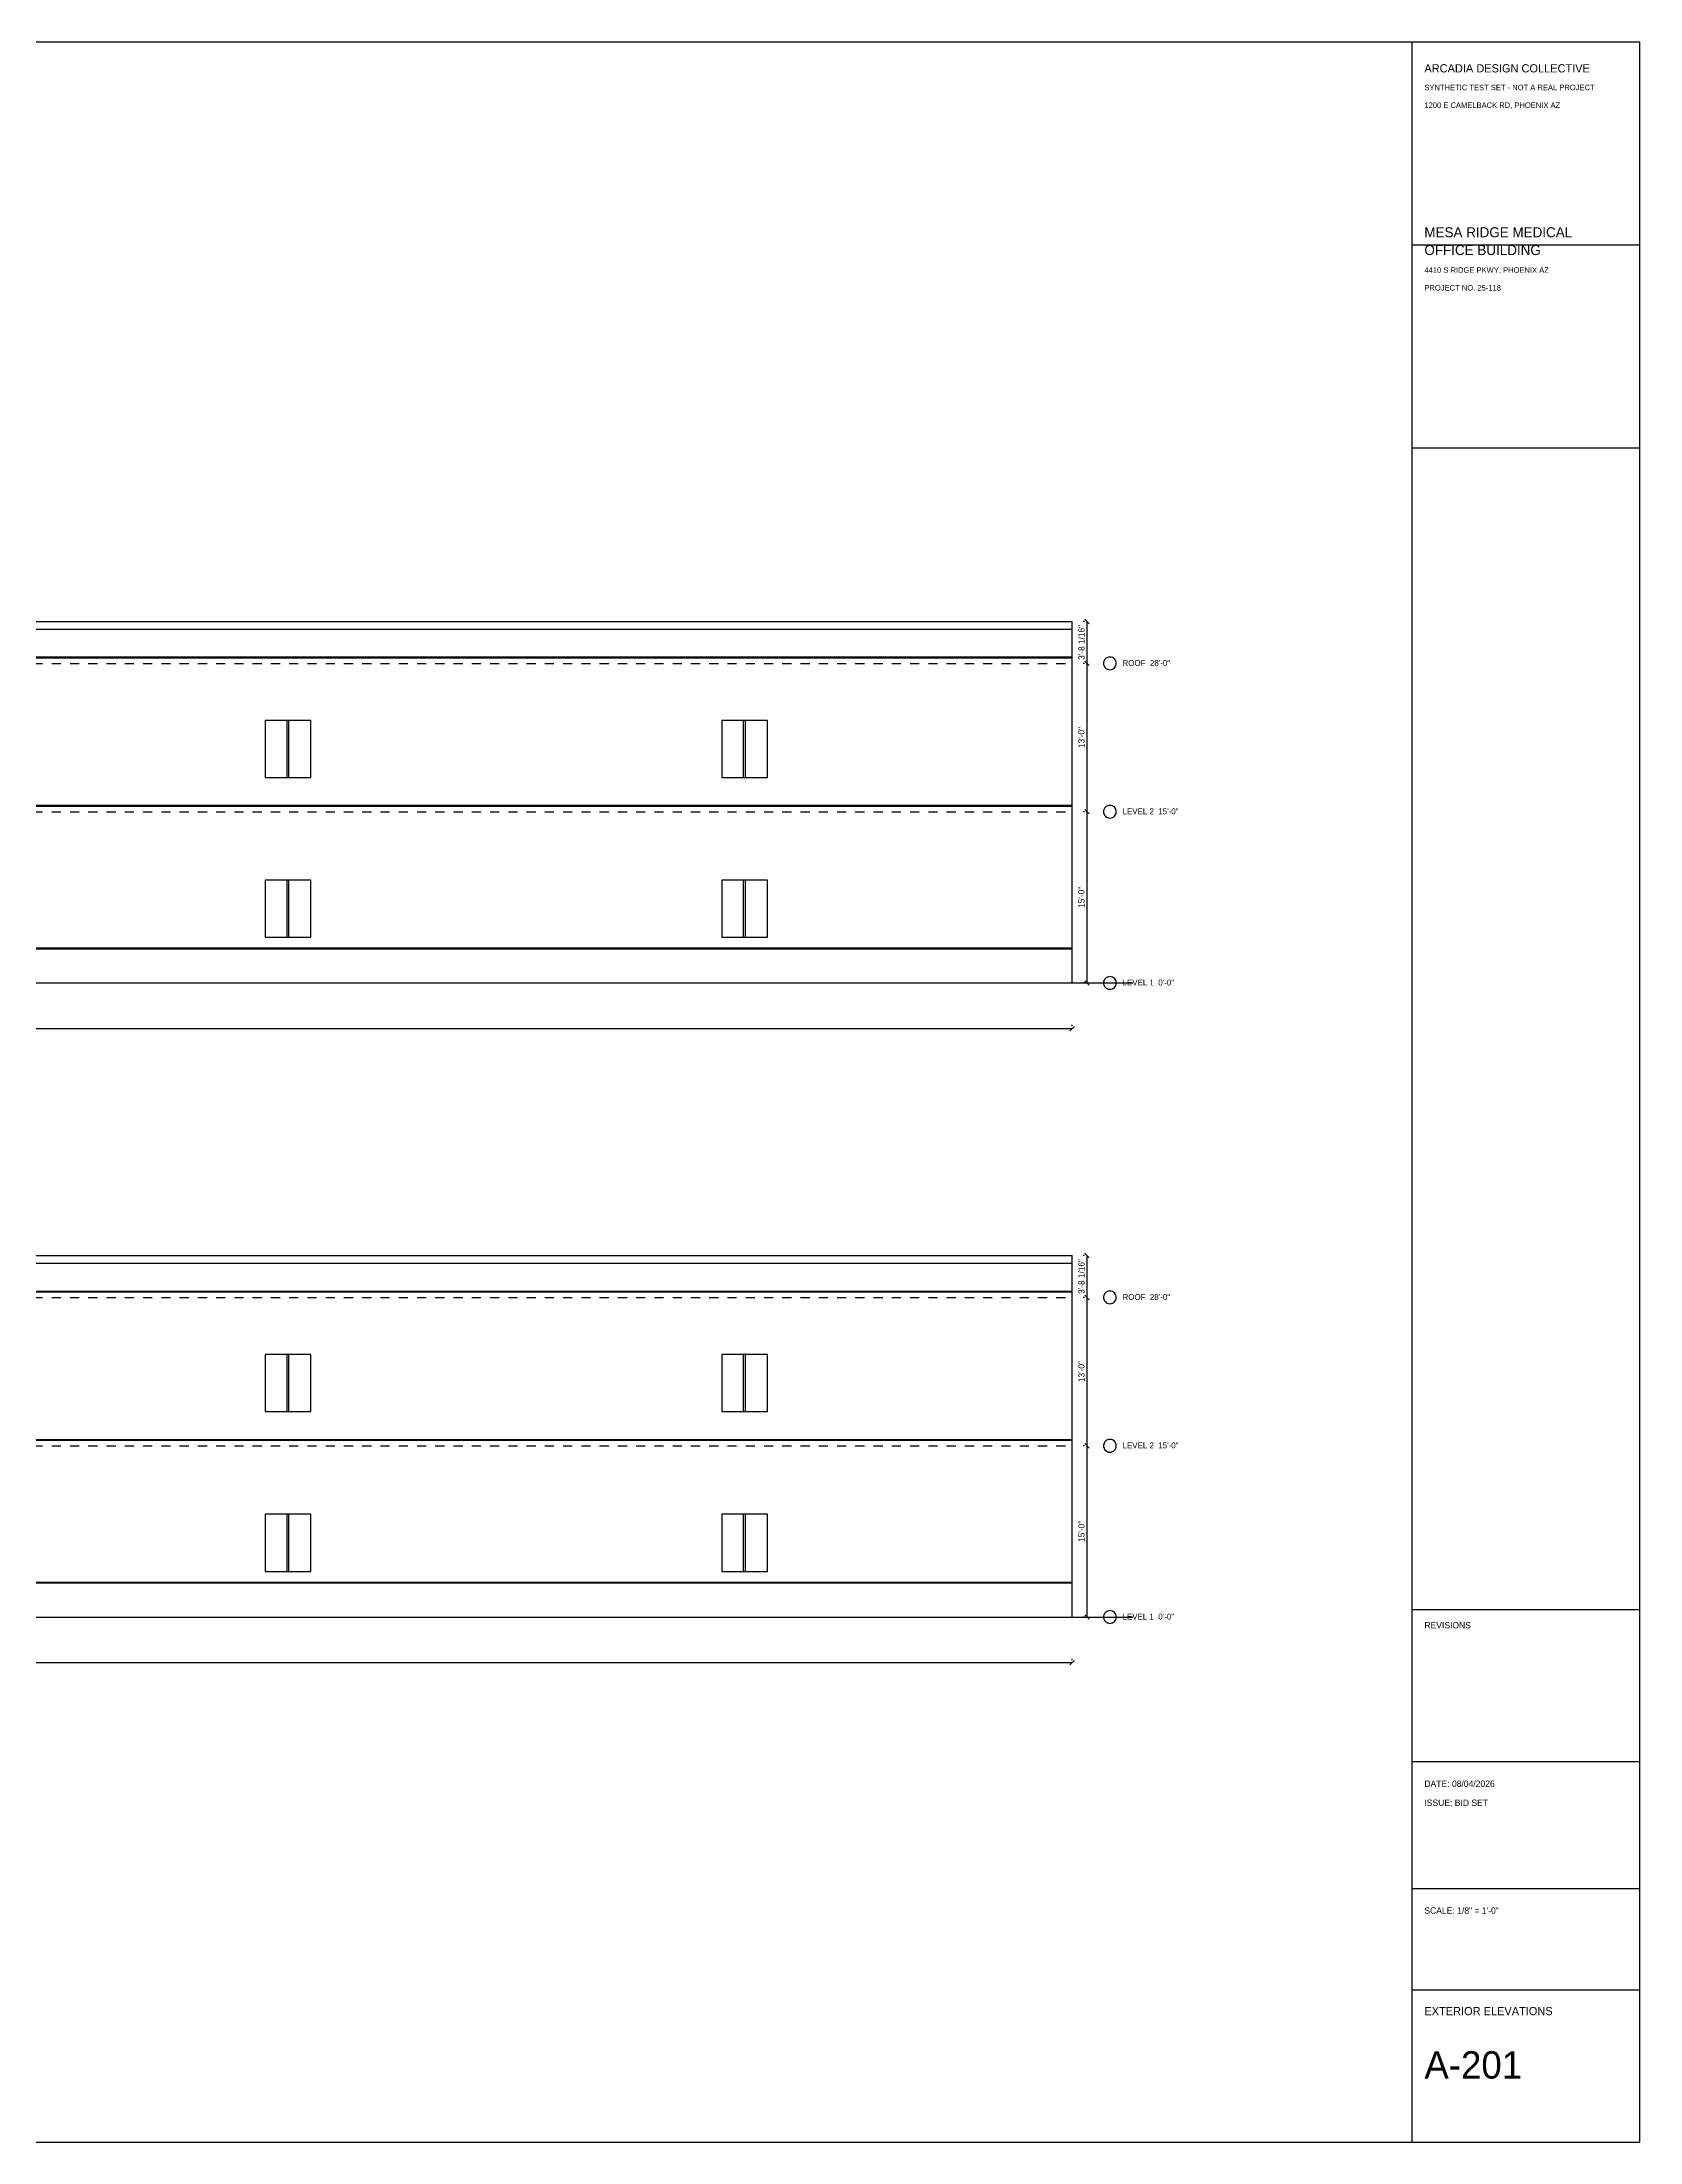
# Model space of a CAD drawing. Header units: inches. Extents: x 0.5 to 35.5, y 0.5 to 23.5.
# Drawn here: x 18 to 35.5, y 0.5 to 23.5 of the extents above; entities that cross this region are included whole.
import ezdxf
from ezdxf.enums import TextEntityAlignment as Align

# ---------------------------------------------------------------- set-up
doc = ezdxf.new("R2010")
doc.units = ezdxf.units.IN
doc.linetypes.add('DASHED', pattern=[0.125, 0.0833, -0.0417])
for name, color, linetype in [('A-ANNO-DIMS', 4, 'CONTINUOUS'), ('A-ANNO-SYMB', 2, 'CONTINUOUS'), ('A-ANNO-TEXT', 3, 'CONTINUOUS'), ('A-ELEV', 1, 'CONTINUOUS'), ('G-ANNO-TTLB', 5, 'CONTINUOUS')]:
    doc.layers.add(name, color=color, linetype=linetype)

msp = doc.modelspace()

# ---------------------------------------------------------------- linework, layer by layer
at = {"layer": 'A-ANNO-DIMS'}
for p, q in [((29.41667, 17.15319), (29.40278, 17.15319)), ((29.469, 17.12864), (29.41989, 17.17775)), ((29.44444, 16.69444), (29.44444, 17.15319)), ((29.41667, 16.69444), (29.40278, 16.69444)), ((29.41667, 16.69444), (29.40278, 16.69444)), ((29.469, 16.66989), (29.41989, 16.719)), ((29.469, 16.66989), (29.41989, 16.719)), ((29.44444, 15.06944), (29.44444, 16.69444)), ((29.41667, 15.06944), (29.40278, 15.06944)), ((29.41667, 15.06944), (29.40278, 15.06944)), ((29.469, 15.04489), (29.41989, 15.094)), ((29.469, 15.04489), (29.41989, 15.094)), ((29.44444, 13.19444), (29.44444, 15.06944)), ((29.41667, 13.19444), (29.40278, 13.19444)), ((29.469, 13.16989), (29.41989, 13.219)), ((3.10694, 12.69444), (29.28194, 12.69444)), ((29.25739, 12.66989), (29.3065, 12.719)), ((29.28194, 12.72222), (29.28194, 12.73611)), ((29.41667, 10.20875), (29.40278, 10.20875)), ((29.469, 10.1842), (29.41989, 10.2333)), ((29.44444, 9.75), (29.44444, 10.20875)), ((29.41667, 9.75), (29.40278, 9.75)), ((29.41667, 9.75), (29.40278, 9.75)), ((29.469, 9.72545), (29.41989, 9.77455)), ((29.469, 9.72545), (29.41989, 9.77455)), ((29.44444, 8.125), (29.44444, 9.75)), ((29.41667, 8.125), (29.40278, 8.125)), ((29.41667, 8.125), (29.40278, 8.125)), ((29.469, 8.10045), (29.41989, 8.14955)), ((29.469, 8.10045), (29.41989, 8.14955)), ((29.44444, 6.25), (29.44444, 8.125)), ((29.41667, 6.25), (29.40278, 6.25)), ((29.469, 6.22545), (29.41989, 6.27455)), ((3.10694, 5.75), (29.28194, 5.75)), ((29.25739, 5.72545), (29.3065, 5.77455)), ((29.28194, 5.77778), (29.28194, 5.79167))]:
    msp.add_line(p, q, dxfattribs=at)
at = {"layer": 'A-ANNO-SYMB'}
for p, q in [((29.62641, 16.70844), (29.625, 16.69444)), ((29.625, 16.69444), (29.62641, 16.68045)), ((29.63046, 16.72148), (29.62641, 16.70844)), ((29.62641, 16.68045), (29.63046, 16.66741)), ((29.63686, 16.73327), (29.63046, 16.72148)), ((29.63046, 16.66741), (29.63686, 16.65562)), ((29.64534, 16.74355), (29.63686, 16.73327)), ((29.63686, 16.65562), (29.64534, 16.64534)), ((29.65562, 16.75203), (29.64534, 16.74355)), ((29.64534, 16.64534), (29.65562, 16.63686)), ((29.66741, 16.75843), (29.65562, 16.75203)), ((29.65562, 16.63686), (29.66741, 16.63046)), ((29.68045, 16.76248), (29.66741, 16.75843)), ((29.66741, 16.63046), (29.68045, 16.62641)), ((29.69444, 16.76389), (29.68045, 16.76248)), ((29.68045, 16.62641), (29.69444, 16.625)), ((29.70844, 16.76248), (29.69444, 16.76389)), ((29.69444, 16.625), (29.70844, 16.62641)), ((29.72148, 16.75843), (29.70844, 16.76248)), ((29.70844, 16.62641), (29.72148, 16.63046)), ((29.73327, 16.75203), (29.72148, 16.75843)), ((29.72148, 16.63046), (29.73327, 16.63686)), ((29.74355, 16.74355), (29.73327, 16.75203)), ((29.73327, 16.63686), (29.74355, 16.64534)), ((29.75203, 16.73327), (29.74355, 16.74355)), ((29.74355, 16.64534), (29.75203, 16.65562)), ((29.75843, 16.72148), (29.75203, 16.73327)), ((29.75203, 16.65562), (29.75843, 16.66741)), ((29.76248, 16.70844), (29.75843, 16.72148)), ((29.75843, 16.66741), (29.76248, 16.68045)), ((29.76389, 16.69444), (29.76248, 16.70844)), ((29.76248, 16.68045), (29.76389, 16.69444)), ((29.62641, 15.08344), (29.625, 15.06944)), ((29.625, 15.06944), (29.62641, 15.05545)), ((29.63046, 15.09648), (29.62641, 15.08344)), ((29.62641, 15.05545), (29.63046, 15.04241)), ((29.63686, 15.10827), (29.63046, 15.09648)), ((29.63046, 15.04241), (29.63686, 15.03062)), ((29.64534, 15.11855), (29.63686, 15.10827)), ((29.63686, 15.03062), (29.64534, 15.02034)), ((29.65562, 15.12703), (29.64534, 15.11855)), ((29.64534, 15.02034), (29.65562, 15.01186)), ((29.66741, 15.13343), (29.65562, 15.12703)), ((29.65562, 15.01186), (29.66741, 15.00546)), ((29.68045, 15.13748), (29.66741, 15.13343)), ((29.66741, 15.00546), (29.68045, 15.00141)), ((29.69444, 15.13889), (29.68045, 15.13748)), ((29.68045, 15.00141), (29.69444, 15)), ((29.70844, 15.13748), (29.69444, 15.13889)), ((29.69444, 15), (29.70844, 15.00141)), ((29.72148, 15.13343), (29.70844, 15.13748)), ((29.70844, 15.00141), (29.72148, 15.00546)), ((29.73327, 15.12703), (29.72148, 15.13343)), ((29.72148, 15.00546), (29.73327, 15.01186)), ((29.74355, 15.11855), (29.73327, 15.12703)), ((29.73327, 15.01186), (29.74355, 15.02034)), ((29.75203, 15.10827), (29.74355, 15.11855)), ((29.74355, 15.02034), (29.75203, 15.03062)), ((29.75843, 15.09648), (29.75203, 15.10827)), ((29.75203, 15.03062), (29.75843, 15.04241)), ((29.76248, 15.08344), (29.75843, 15.09648)), ((29.75843, 15.04241), (29.76248, 15.05545)), ((29.76389, 15.06944), (29.76248, 15.08344)), ((29.76248, 15.05545), (29.76389, 15.06944)), ((29.62641, 13.20844), (29.625, 13.19444)), ((29.625, 13.19444), (29.62641, 13.18045)), ((29.63046, 13.22148), (29.62641, 13.20844)), ((29.62641, 13.18045), (29.63046, 13.16741)), ((29.63686, 13.23327), (29.63046, 13.22148)), ((29.63046, 13.16741), (29.63686, 13.15562)), ((29.64534, 13.24355), (29.63686, 13.23327)), ((29.63686, 13.15562), (29.64534, 13.14534)), ((29.65562, 13.25203), (29.64534, 13.24355)), ((29.64534, 13.14534), (29.65562, 13.13686)), ((29.66741, 13.25843), (29.65562, 13.25203)), ((29.65562, 13.13686), (29.66741, 13.13046)), ((29.68045, 13.26248), (29.66741, 13.25843)), ((29.66741, 13.13046), (29.68045, 13.12641)), ((29.69444, 13.26389), (29.68045, 13.26248)), ((29.68045, 13.12641), (29.69444, 13.125)), ((29.70844, 13.26248), (29.69444, 13.26389)), ((29.69444, 13.125), (29.70844, 13.12641)), ((29.72148, 13.25843), (29.70844, 13.26248)), ((29.70844, 13.12641), (29.72148, 13.13046)), ((29.73327, 13.25203), (29.72148, 13.25843)), ((29.72148, 13.13046), (29.73327, 13.13686)), ((29.74355, 13.24355), (29.73327, 13.25203)), ((29.73327, 13.13686), (29.74355, 13.14534)), ((29.75203, 13.23327), (29.74355, 13.24355)), ((29.74355, 13.14534), (29.75203, 13.15562)), ((29.75843, 13.22148), (29.75203, 13.23327)), ((29.75203, 13.15562), (29.75843, 13.16741)), ((29.76248, 13.20844), (29.75843, 13.22148)), ((29.75843, 13.16741), (29.76248, 13.18045)), ((29.76389, 13.19444), (29.76248, 13.20844)), ((29.76248, 13.18045), (29.76389, 13.19444)), ((29.62641, 9.764), (29.625, 9.75)), ((29.625, 9.75), (29.62641, 9.736)), ((29.63046, 9.77703), (29.62641, 9.764)), ((29.62641, 9.736), (29.63046, 9.72297)), ((29.63686, 9.78883), (29.63046, 9.77703)), ((29.63046, 9.72297), (29.63686, 9.71117)), ((29.64534, 9.7991), (29.63686, 9.78883)), ((29.63686, 9.71117), (29.64534, 9.7009)), ((29.65562, 9.80758), (29.64534, 9.7991)), ((29.64534, 9.7009), (29.65562, 9.69242)), ((29.66741, 9.81399), (29.65562, 9.80758)), ((29.65562, 9.69242), (29.66741, 9.68601)), ((29.68045, 9.81803), (29.66741, 9.81399)), ((29.66741, 9.68601), (29.68045, 9.68197)), ((29.69444, 9.81944), (29.68045, 9.81803)), ((29.68045, 9.68197), (29.69444, 9.68056)), ((29.70844, 9.81803), (29.69444, 9.81944)), ((29.69444, 9.68056), (29.70844, 9.68197)), ((29.72148, 9.81399), (29.70844, 9.81803)), ((29.70844, 9.68197), (29.72148, 9.68601)), ((29.73327, 9.80758), (29.72148, 9.81399)), ((29.72148, 9.68601), (29.73327, 9.69242)), ((29.74355, 9.7991), (29.73327, 9.80758)), ((29.73327, 9.69242), (29.74355, 9.7009)), ((29.75203, 9.78883), (29.74355, 9.7991)), ((29.74355, 9.7009), (29.75203, 9.71117)), ((29.75843, 9.77703), (29.75203, 9.78883)), ((29.75203, 9.71117), (29.75843, 9.72297)), ((29.76248, 9.764), (29.75843, 9.77703)), ((29.75843, 9.72297), (29.76248, 9.736)), ((29.76389, 9.75), (29.76248, 9.764)), ((29.76248, 9.736), (29.76389, 9.75)), ((29.62641, 8.139), (29.625, 8.125)), ((29.625, 8.125), (29.62641, 8.111)), ((29.63046, 8.15203), (29.62641, 8.139)), ((29.62641, 8.111), (29.63046, 8.09797)), ((29.63686, 8.16383), (29.63046, 8.15203)), ((29.63046, 8.09797), (29.63686, 8.08617)), ((29.64534, 8.1741), (29.63686, 8.16383)), ((29.63686, 8.08617), (29.64534, 8.0759)), ((29.65562, 8.18258), (29.64534, 8.1741)), ((29.64534, 8.0759), (29.65562, 8.06742)), ((29.66741, 8.18899), (29.65562, 8.18258)), ((29.65562, 8.06742), (29.66741, 8.06101)), ((29.68045, 8.19303), (29.66741, 8.18899)), ((29.66741, 8.06101), (29.68045, 8.05697)), ((29.69444, 8.19444), (29.68045, 8.19303)), ((29.68045, 8.05697), (29.69444, 8.05556)), ((29.70844, 8.19303), (29.69444, 8.19444)), ((29.69444, 8.05556), (29.70844, 8.05697)), ((29.72148, 8.18899), (29.70844, 8.19303)), ((29.70844, 8.05697), (29.72148, 8.06101)), ((29.73327, 8.18258), (29.72148, 8.18899)), ((29.72148, 8.06101), (29.73327, 8.06742)), ((29.74355, 8.1741), (29.73327, 8.18258)), ((29.73327, 8.06742), (29.74355, 8.0759)), ((29.75203, 8.16383), (29.74355, 8.1741)), ((29.74355, 8.0759), (29.75203, 8.08617)), ((29.75843, 8.15203), (29.75203, 8.16383)), ((29.75203, 8.08617), (29.75843, 8.09797)), ((29.76248, 8.139), (29.75843, 8.15203)), ((29.75843, 8.09797), (29.76248, 8.111)), ((29.76389, 8.125), (29.76248, 8.139)), ((29.76248, 8.111), (29.76389, 8.125)), ((29.62641, 6.264), (29.625, 6.25)), ((29.625, 6.25), (29.62641, 6.236)), ((29.63046, 6.27703), (29.62641, 6.264)), ((29.62641, 6.236), (29.63046, 6.22297)), ((29.63686, 6.28883), (29.63046, 6.27703)), ((29.63046, 6.22297), (29.63686, 6.21117)), ((29.64534, 6.2991), (29.63686, 6.28883)), ((29.63686, 6.21117), (29.64534, 6.2009)), ((29.65562, 6.30758), (29.64534, 6.2991)), ((29.66741, 6.31399), (29.65562, 6.30758)), ((29.68045, 6.31803), (29.66741, 6.31399)), ((29.69444, 6.31944), (29.68045, 6.31803)), ((29.70844, 6.31803), (29.69444, 6.31944)), ((29.72148, 6.31399), (29.70844, 6.31803)), ((29.73327, 6.30758), (29.72148, 6.31399)), ((29.74355, 6.2991), (29.73327, 6.30758)), ((29.75203, 6.28883), (29.74355, 6.2991)), ((29.74355, 6.2009), (29.75203, 6.21117)), ((29.75843, 6.27703), (29.75203, 6.28883)), ((29.75203, 6.21117), (29.75843, 6.22297)), ((29.76248, 6.264), (29.75843, 6.27703)), ((29.75843, 6.22297), (29.76248, 6.236)), ((29.76389, 6.25), (29.76248, 6.264)), ((29.76248, 6.236), (29.76389, 6.25)), ((29.64534, 6.2009), (29.65562, 6.19242)), ((29.65562, 6.19242), (29.66741, 6.18601)), ((29.66741, 6.18601), (29.68045, 6.18197)), ((29.68045, 6.18197), (29.69444, 6.18056)), ((29.69444, 6.18056), (29.70844, 6.18197)), ((29.70844, 6.18197), (29.72148, 6.18601)), ((29.72148, 6.18601), (29.73327, 6.19242)), ((29.73327, 6.19242), (29.74355, 6.2009))]:
    msp.add_line(p, q, dxfattribs=at)
at = {"layer": 'A-ELEV'}
for p, q in [((3.10694, 17.15319), (29.28194, 17.15319)), ((3.10694, 17.06944), (29.28194, 17.06944)), ((29.28194, 13.19444), (29.28194, 17.15319)), ((3.10694, 16.76476), (29.28194, 16.76476)), ((3.10694, 16.75694), (29.28194, 16.75694)), ((20.94444, 16.06944), (20.44444, 16.06944)), ((20.44444, 16.06944), (20.44444, 15.44444)), ((20.68403, 15.44444), (20.68403, 16.06944)), ((20.70486, 15.44444), (20.70486, 16.06944)), ((20.94444, 15.44444), (20.94444, 16.06944)), ((25.94444, 16.06944), (25.44444, 16.06944)), ((25.44444, 16.06944), (25.44444, 15.44444)), ((25.68403, 15.44444), (25.68403, 16.06944)), ((25.70486, 15.44444), (25.70486, 16.06944)), ((25.94444, 15.44444), (25.94444, 16.06944)), ((20.44444, 15.44444), (20.94444, 15.44444)), ((25.44444, 15.44444), (25.94444, 15.44444)), ((3.10694, 15.13976), (29.28194, 15.13976)), ((3.10694, 15.13194), (29.28194, 15.13194)), ((20.94444, 14.31944), (20.44444, 14.31944)), ((20.44444, 14.31944), (20.44444, 13.69444)), ((20.68403, 13.69444), (20.68403, 14.31944)), ((20.70486, 13.69444), (20.70486, 14.31944)), ((20.94444, 13.69444), (20.94444, 14.31944)), ((25.94444, 14.31944), (25.44444, 14.31944)), ((25.44444, 14.31944), (25.44444, 13.69444)), ((25.68403, 13.69444), (25.68403, 14.31944)), ((25.70486, 13.69444), (25.70486, 14.31944)), ((25.94444, 13.69444), (25.94444, 14.31944)), ((3.10694, 13.57726), (29.28194, 13.57726)), ((20.44444, 13.69444), (20.94444, 13.69444)), ((25.44444, 13.69444), (25.94444, 13.69444)), ((3.10694, 13.56944), (29.28194, 13.56944)), ((2.56944, 13.19444), (29.94444, 13.19444)), ((3.10694, 10.20875), (29.28194, 10.20875)), ((3.10694, 10.125), (29.28194, 10.125)), ((29.28194, 6.25), (29.28194, 10.20875)), ((3.10694, 9.82031), (29.28194, 9.82031)), ((3.10694, 9.8125), (29.28194, 9.8125)), ((20.94444, 9.125), (20.44444, 9.125)), ((20.44444, 9.125), (20.44444, 8.5)), ((20.68403, 8.5), (20.68403, 9.125)), ((20.70486, 8.5), (20.70486, 9.125)), ((20.94444, 8.5), (20.94444, 9.125)), ((25.94444, 9.125), (25.44444, 9.125)), ((25.44444, 9.125), (25.44444, 8.5)), ((25.68403, 8.5), (25.68403, 9.125)), ((25.70486, 8.5), (25.70486, 9.125)), ((25.94444, 8.5), (25.94444, 9.125)), ((20.44444, 8.5), (20.94444, 8.5)), ((25.44444, 8.5), (25.94444, 8.5)), ((3.10694, 8.19531), (29.28194, 8.19531)), ((3.10694, 8.1875), (29.28194, 8.1875)), ((20.94444, 7.375), (20.44444, 7.375)), ((20.44444, 7.375), (20.44444, 6.75)), ((20.68403, 6.75), (20.68403, 7.375)), ((20.70486, 6.75), (20.70486, 7.375)), ((20.94444, 6.75), (20.94444, 7.375)), ((25.94444, 7.375), (25.44444, 7.375)), ((25.44444, 7.375), (25.44444, 6.75)), ((25.68403, 6.75), (25.68403, 7.375)), ((25.70486, 6.75), (25.70486, 7.375)), ((25.94444, 6.75), (25.94444, 7.375)), ((20.44444, 6.75), (20.94444, 6.75)), ((25.44444, 6.75), (25.94444, 6.75)), ((3.10694, 6.63281), (29.28194, 6.63281)), ((3.10694, 6.625), (29.28194, 6.625)), ((2.56944, 6.25), (29.94444, 6.25))]:
    msp.add_line(p, q, dxfattribs=at)
at = {"layer": 'A-ELEV', "linetype": 'DASHED'}
for p, q in [((3.10694, 16.69444), (29.28194, 16.69444)), ((3.10694, 15.06944), (29.28194, 15.06944)), ((3.10694, 9.75), (29.28194, 9.75)), ((3.10694, 8.125), (29.28194, 8.125))]:
    msp.add_line(p, q, dxfattribs=at)
at = {"layer": 'G-ANNO-TTLB'}
for p, q in [((35.5, 23.5), (0.5, 23.5)), ((35.5, 23.5), (33, 23.5)), ((33, 23.5), (33, 0.5)), ((35.5, 0.5), (35.5, 23.5)), ((35.5, 0.5), (35.5, 23.5)), ((33, 21.27778), (35.5, 21.27778)), ((33, 19.05556), (35.5, 19.05556)), ((33, 6.33333), (35.5, 6.33333)), ((33, 4.66667), (35.5, 4.66667)), ((33, 3.27778), (35.5, 3.27778)), ((33, 2.16667), (35.5, 2.16667)), ((0.5, 0.5), (35.5, 0.5)), ((33, 0.5), (35.5, 0.5))]:
    msp.add_line(p, q, dxfattribs=at)

# ---------------------------------------------------------------- texts
at = {"layer": 'A-ANNO-DIMS'}
for s, p in [('3\'-8 1/16"', (29.41667, 16.92382)), ('13\'-0"', (29.41667, 15.88194)), ('15\'-0"', (29.41667, 14.13194)), ('3\'-8 1/16"', (29.41667, 9.97937)), ('13\'-0"', (29.41667, 8.9375)), ('15\'-0"', (29.41667, 7.1875))]:
    msp.add_text(s, height=0.0675, rotation=90, dxfattribs=at).set_placement(p, align=Align.CENTER)
at = {"layer": 'A-ANNO-TEXT'}
for s, p in [('ROOF  28\'-0"', (29.83333, 16.66667)), ('LEVEL 2  15\'-0"', (29.83333, 15.04167)), ('LEVEL 1  0\'-0"', (29.83333, 13.16667)), ('ROOF  28\'-0"', (29.83333, 9.72222)), ('LEVEL 2  15\'-0"', (29.83333, 8.09722)), ('LEVEL 1  0\'-0"', (29.83333, 6.22222))]:
    msp.add_text(s, height=0.065, dxfattribs=at).set_placement(p)
at = {"layer": 'G-ANNO-TTLB'}
for s, height, p in [('ARCADIA DESIGN COLLECTIVE', 0.09, (33.13889, 23.16667)), ('SYNTHETIC TEST SET - NOT A REAL PROJECT', 0.06, (33.13889, 22.97222)), ('1200 E CAMELBACK RD, PHOENIX AZ', 0.06, (33.13889, 22.77778)), ('MESA RIDGE MEDICAL', 0.11, (33.13889, 21.36111)), ('OFFICE BUILDING', 0.11, (33.13889, 21.16667)), ('4410 S RIDGE PKWY, PHOENIX AZ', 0.06, (33.13889, 20.97222)), ('PROJECT NO. 25-118', 0.06, (33.13889, 20.77778)), ('REVISIONS', 0.07, (33.13889, 6.125)), ('DATE: 08/04/2026', 0.07, (33.13889, 4.38889)), ('ISSUE: BID SET', 0.07, (33.13889, 4.18056)), ('SCALE: 1/8" = 1\'-0"', 0.07, (33.13889, 3)), ('EXTERIOR ELEVATIONS', 0.09, (33.13889, 1.88889)), ('A-201', 0.3, (33.13889, 1.19444))]:
    msp.add_text(s, height=height, dxfattribs=at).set_placement(p)

doc.saveas('drawing.dxf')
